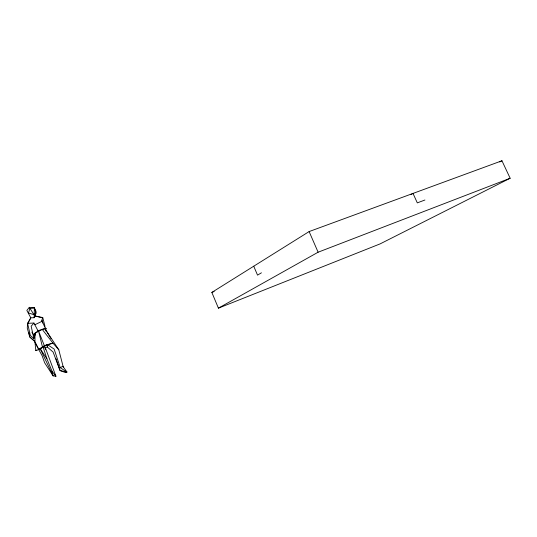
<?xml version="1.0" encoding="UTF-8"?>
<svg xmlns="http://www.w3.org/2000/svg" width="537" height="537" viewBox="0 0 537 537"><rect width="100%" height="100%" fill="white"/><g stroke="black" fill="none" stroke-linecap="round" stroke-linejoin="round"><path stroke-width="0.81" d="M27.877 323.368L30.81 317.817L34.14 317.703L35.133 316.004L36.046 311.386L34.361 307.882L29.287 307.332L26.85 310.473L30.81 317.817L27.602 323.294L30.354 335.538L33.885 338.491L35.006 333.262L42.255 329.45L46.383 328.644L45.336 328.241L37.993 330.799L35.006 333.262L34.965 342.049L35.831 350.641C41.873 348.781 46.511 343.888 52.962 343.13L58.801 349.802L63.42 367.657M34.14 317.703L34.361 307.882L29.884 308.533L28.448 313.004L33.959 314.669L35.952 313.044L34.361 307.882M45.336 328.241L42.128 321.267L41.899 320.186L42.765 317.548L45.021 326.409M42.416 317.837L35.133 316.004L35.952 313.044M47.921 344.942L47.175 346.882L53.116 352.091L60.063 370.55L65.601 372.604L66.991 372.06L62.802 366.241L60.298 367.724L54.116 349.043L47.921 344.942L52.962 343.13L42.255 329.45M37.993 330.799L33.952 323.059L31.159 326.214L33.885 338.491M42.967 346.627L46.9 358.797L51.995 371.121L53.089 375.866L40.235 348.788L42.967 346.627L45.189 347.325L55.922 376.236L53.089 375.866L44.631 362.757L42.175 355.823L38.691 349.54L44.323 345.647L47.081 344.794L45.712 345.405M211.84 292.417L309.117 231.568L501.954 160.764L510.15 178.244L380.162 243.865L218.418 308.151L211.84 292.417L214.176 291.517M35.831 350.641L36.932 349.976M261.438 272.809L257.532 275.132L253.733 266.211M411.053 194.548L412.362 193.797M218.418 308.151L318.112 252.209L510.15 178.244M499.746 161.959L501.954 160.764M44.86 348.144L47.551 346.748M34.777 324.784L42.128 321.267M424.915 200.012L417.309 202.872L413.02 193.421M33.952 323.059L27.602 323.294L27.266 328.067L29.71 336.887L34.355 341.076M35.133 316.004L42.765 317.548M60.298 367.724L66.991 372.06L60.063 370.55L55.922 358.562M34.543 341.149L29.71 336.887L29.025 332.88M55.022 375.074L55.922 376.236L51.995 371.121M34.65 336.384L31.837 332.081M58.801 349.802L45.209 329.074L45.732 330.544M33.959 314.669L29.287 307.332M40.235 348.788L46.9 358.797M51.075 338.746L45.209 329.074L46.122 331.302M38.677 349.164L34.965 342.049L38.691 349.54M309.117 231.568L318.112 252.209M44.323 345.647L38.563 331.047L42.51 347.184M41.899 320.186L42.886 323.019M45.43 328.02L45.84 329.631M45.189 347.325L45.558 349.762M35.006 333.262L35.039 335.477"/></g></svg>
